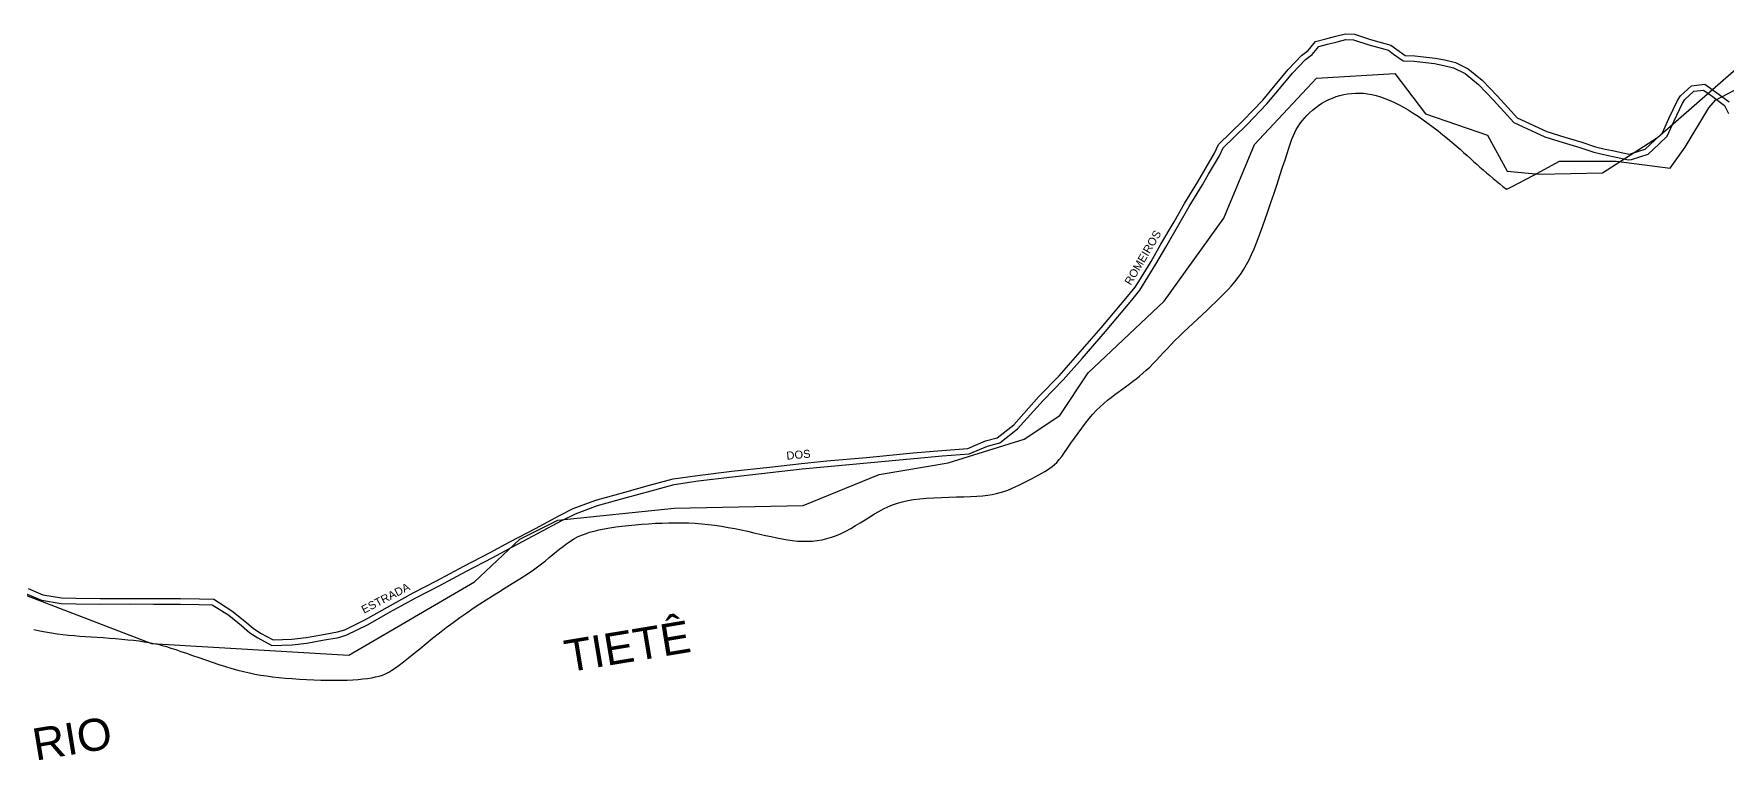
# Model space of a CAD drawing. Header units: millimetres. Extents: x 583 to 26013, y 350 to 21391.
# Drawn here: x 14976 to 17091, y 5798 to 6706 of the extents above; entities that cross this region are included whole.
import ezdxf

# ---------------------------------------------------------------- set-up
doc = ezdxf.new("R2010")
doc.units = ezdxf.units.MM
for name, color, linetype in [('1141-_REAS_POLIGONAIS', 170, 'Continuous'), ('divisa municipio', 40, 'Continuous'), ('ESTRADA ROMEIROS', 210, 'Continuous'), ('RIOS', 140, 'Continuous')]:
    doc.layers.add(name, color=color, linetype=linetype)
doc.styles.add('EU', font='arial.ttf', dxfattribs={"height": 10})

msp = doc.modelspace()

# ---------------------------------------------------------------- linework, layer by layer
at = {"layer": '1141-_REAS_POLIGONAIS', "color": 0, "linetype": 'Continuous'}
for p, q in [((16352.63151, 6274.57141), (16356.95951, 6278.03641)), ((15641.55951, 6068.96141), (15645.94451, 6071.93641)), ((15645.94451, 6071.93641), (15650.39751, 6074.62541)), ((15624.01951, 6054.97341), (15628.46751, 6058.69341)), ((15628.46751, 6058.69341), (15632.85251, 6062.29441)), ((15632.85251, 6062.29441), (15637.20651, 6065.73241)), ((15637.20651, 6065.73241), (15641.55951, 6068.96141)), ((15555.93951, 6008.04841), (15563.09451, 6012.49741)), ((15563.09451, 6012.49741), (15569.92751, 6016.74541)), ((15507.93651, 5976.39641), (15516.37351, 5982.32141))]:
    msp.add_line(p, q, dxfattribs=at)
at = {"layer": 'divisa municipio', "color": 0, "linetype": 'Continuous'}
for p, q in [((17076.55651, 6623.00141), (17131.20451, 6651.76141)), ((16589.16251, 6621.62541), (16593.54551, 6623.82041)), ((16593.54551, 6623.82041), (16598.04551, 6625.77041)), ((16598.04551, 6625.77041), (16602.64751, 6627.46941)), ((16602.64751, 6627.46941), (16607.33851, 6628.90841)), ((16607.33851, 6628.90841), (16612.10351, 6630.08041)), ((16612.10351, 6630.08041), (16616.93051, 6630.97641)), ((16616.93051, 6630.97641), (16621.80751, 6631.58841)), ((16621.80751, 6631.58841), (16626.74051, 6631.91041)), ((16626.74051, 6631.91041), (16631.73651, 6631.93241)), ((16631.73651, 6631.93241), (16636.80251, 6631.64741)), ((16636.80251, 6631.64741), (16641.94851, 6631.04841)), ((16641.94851, 6631.04841), (16647.17951, 6630.12641)), ((16647.17951, 6630.12641), (16652.50651, 6628.87341)), ((16652.50651, 6628.87341), (16657.93551, 6627.28241)), ((16657.93551, 6627.28241), (16663.47251, 6625.34741)), ((16663.47251, 6625.34741), (16669.11651, 6623.07641)), ((16669.11651, 6623.07641), (16674.86251, 6620.47841)), ((17068.16051, 6613.58041), (17076.55651, 6623.00141)), ((16560.04751, 6597.05841), (16562.95651, 6600.57241)), ((16562.95651, 6600.57241), (16566.10751, 6604.02041)), ((16566.10751, 6604.02041), (16569.48451, 6607.37141)), ((16569.48451, 6607.37141), (16573.07051, 6610.59541)), ((16573.07051, 6610.59541), (16576.84751, 6613.66041)), ((16576.84751, 6613.66041), (16580.79951, 6616.53641)), ((16580.79951, 6616.53641), (16584.90851, 6619.19541)), ((16584.90851, 6619.19541), (16589.16251, 6621.62541)), ((16674.86251, 6620.47841), (16680.70651, 6617.56441)), ((16680.70651, 6617.56441), (16686.64551, 6614.34341)), ((16686.64551, 6614.34341), (16692.67551, 6610.82441)), ((16692.67551, 6610.82441), (16698.79151, 6607.01841)), ((16698.79151, 6607.01841), (16704.99051, 6602.93541)), ((16704.99051, 6602.93541), (16711.25951, 6598.59341)), ((17038.79151, 6564.37341), (17068.16051, 6613.58041)), ((16549.25151, 6578.70141), (16551.03451, 6582.69941)), ((16551.03451, 6582.69941), (16552.92851, 6586.39641)), ((16552.92851, 6586.39641), (16555.02551, 6589.95541)), ((16555.02551, 6589.95541), (16557.39851, 6593.50841)), ((16557.39851, 6593.50841), (16560.04751, 6597.05841)), ((16711.25951, 6598.59341), (16717.54951, 6594.04641)), ((16717.54951, 6594.04641), (16723.80451, 6589.35841)), ((16723.80451, 6589.35841), (16729.96751, 6584.59141)), ((16729.96751, 6584.59141), (16735.98051, 6579.80841)), ((16735.98051, 6579.80841), (16741.78651, 6575.07341)), ((16541.41051, 6556.41241), (16543.65951, 6563.25741)), ((16543.65951, 6563.25741), (16545.65451, 6569.14441)), ((16545.65451, 6569.14441), (16547.48851, 6574.23741)), ((16547.48851, 6574.23741), (16549.25151, 6578.70141)), ((16741.78651, 6575.07341), (16747.32851, 6570.44741)), ((16747.32851, 6570.44741), (16752.54951, 6565.99541)), ((16752.54951, 6565.99541), (16757.41251, 6561.76341)), ((16757.41251, 6561.76341), (16761.96251, 6557.73441)), ((17019.92651, 6538.18241), (17038.79151, 6564.37341)), ((16532.46951, 6529.08541), (16535.81851, 6539.26741)), ((16535.81851, 6539.26741), (16538.81751, 6548.44541)), ((16538.81751, 6548.44541), (16541.41051, 6556.41241)), ((16761.96251, 6557.73441), (16766.26451, 6553.87341)), ((16766.26451, 6553.87341), (16770.38351, 6550.14941)), ((16770.38351, 6550.14941), (16774.38451, 6546.52741)), ((16774.38451, 6546.52741), (16778.33251, 6542.97441)), ((16778.33251, 6542.97441), (16782.29151, 6539.45641)), ((16782.29151, 6539.45641), (16786.32751, 6535.94041)), ((16849.01751, 6528.76241), (16881.74551, 6546.61641)), ((16881.74551, 6546.61641), (16952.39651, 6546.61641)), ((16952.39651, 6546.61641), (17019.92651, 6538.18241)), ((16525.06751, 6506.84341), (16528.85751, 6518.18341)), ((16528.85751, 6518.18341), (16532.46951, 6529.08541)), ((16786.32751, 6535.94041), (16790.48351, 6532.40241)), ((16790.48351, 6532.40241), (16794.71251, 6528.85941)), ((16794.71251, 6528.85941), (16798.94451, 6525.33541)), ((16798.94451, 6525.33541), (16803.11251, 6521.85741)), ((16803.11251, 6521.85741), (16807.14551, 6518.44941)), ((16807.14551, 6518.44941), (16810.97651, 6515.13841)), ((16821.62251, 6514.71741), (16849.01751, 6528.76241)), ((16517.29851, 6483.98141), (16521.18651, 6495.34841)), ((16521.18651, 6495.34841), (16525.06751, 6506.84341)), ((16810.97651, 6515.13841), (16815.46751, 6512.00941)), ((16815.46751, 6512.00941), (16818.55551, 6512.95741)), ((16815.46751, 6512.00941), (16815.46751, 6512.00941)), ((16818.55551, 6512.95741), (16821.62251, 6514.71741)), ((16513.49151, 6473.02541), (16517.29851, 6483.98141)), ((16503.20751, 6444.92941), (16506.43651, 6453.40941)), ((16506.43651, 6453.40941), (16509.85151, 6462.76141)), ((16509.85151, 6462.76141), (16513.49151, 6473.02541)), ((16497.03651, 6430.16641), (16500.09651, 6437.21641)), ((16500.09651, 6437.21641), (16503.20751, 6444.92941)), ((16483.97051, 6406.51241), (16487.49551, 6411.95241)), ((16487.49551, 6411.95241), (16490.80351, 6417.63841)), ((16490.80351, 6417.63841), (16493.96151, 6423.67541)), ((16493.96151, 6423.67541), (16497.03651, 6430.16641)), ((16467.20751, 6385.90141), (16471.78251, 6390.95241)), ((16471.78251, 6390.95241), (16476.10951, 6396.04941)), ((16476.10951, 6396.04941), (16480.17551, 6401.22541)), ((16480.17551, 6401.22541), (16483.97051, 6406.51241)), ((16446.66351, 6365.54241), (16452.11251, 6370.71941)), ((16452.11251, 6370.71941), (16457.36051, 6375.81641)), ((16457.36051, 6375.81641), (16462.39651, 6380.86741)), ((16462.39651, 6380.86741), (16467.20751, 6385.90141)), ((16423.59751, 6344.05041), (16429.44051, 6349.49241)), ((16429.44051, 6349.49241), (16435.27251, 6354.90741)), ((16435.27251, 6354.90741), (16441.03251, 6360.26641)), ((16441.03251, 6360.26641), (16446.66351, 6365.54241)), ((16401.28851, 6322.55841), (16406.58851, 6327.83541)), ((16406.58851, 6327.83541), (16412.11251, 6333.19441)), ((16412.11251, 6333.19441), (16417.80151, 6338.60841)), ((16417.80151, 6338.60841), (16423.59751, 6344.05041)), ((16382.44551, 6302.68241), (16386.87551, 6307.43841)), ((16386.87551, 6307.43841), (16391.46551, 6312.34541)), ((16391.46551, 6312.34541), (16396.25651, 6317.38941)), ((16396.25651, 6317.38941), (16401.28851, 6322.55841)), ((16361.24851, 6281.65141), (16365.49351, 6285.45141)), ((16365.49351, 6285.45141), (16369.69951, 6289.46241)), ((16369.69951, 6289.46241), (16373.89851, 6293.68141)), ((16373.89851, 6293.68141), (16378.13351, 6298.09241)), ((16378.13351, 6298.09241), (16382.44551, 6302.68241)), ((16335.00451, 6261.49841), (16339.45051, 6264.71941)), ((16339.45051, 6264.71941), (16343.87251, 6267.94841)), ((16343.87251, 6267.94841), (16348.26751, 6271.22041)), ((16348.26751, 6271.22041), (16352.63151, 6274.57141)), ((16356.95951, 6278.03641), (16361.24851, 6281.65141)), ((16307.92851, 6239.90341), (16312.49351, 6244.04041)), ((16312.49351, 6244.04041), (16317.03551, 6247.88741)), ((16317.03551, 6247.88741), (16321.55551, 6251.49941)), ((16321.55551, 6251.49941), (16326.05551, 6254.93441)), ((16326.05551, 6254.93441), (16330.53851, 6258.24941)), ((16330.53851, 6258.24941), (16335.00451, 6261.49841)), ((16289.39951, 6219.33641), (16294.07051, 6225.17241)), ((16294.07051, 6225.17241), (16298.71851, 6230.52541)), ((16298.71851, 6230.52541), (16303.33751, 6235.41741)), ((16303.33751, 6235.41741), (16307.92851, 6239.90341)), ((16271.34451, 6194.10241), (16275.66851, 6200.36341)), ((16275.66851, 6200.36341), (16280.15151, 6206.76641)), ((16280.15151, 6206.76641), (16284.74351, 6213.14541)), ((16284.74351, 6213.14541), (16289.39951, 6219.33641)), ((16256.54151, 6173.73141), (16259.78751, 6177.82241)), ((16259.78751, 6177.82241), (16263.35651, 6182.66641)), ((16263.35651, 6182.66641), (16267.22451, 6188.14841)), ((16267.22451, 6188.14841), (16271.34451, 6194.10241)), ((16231.02551, 6154.59241), (16235.08451, 6156.83341)), ((16235.08451, 6156.83341), (16238.71651, 6158.88541)), ((16238.71651, 6158.88541), (16241.99251, 6160.84541)), ((16241.99251, 6160.84541), (16245.01251, 6162.84041)), ((16245.01251, 6162.84041), (16247.87751, 6164.99841)), ((16247.87751, 6164.99841), (16250.68651, 6167.44741)), ((16250.68651, 6167.44741), (16253.54151, 6170.31641)), ((16253.54151, 6170.31641), (16256.54151, 6173.73141)), ((16187.68251, 6134.00841), (16192.28651, 6135.69741)), ((16192.28651, 6135.69741), (16196.97351, 6137.61941)), ((16196.97351, 6137.61941), (16201.84651, 6139.77441)), ((16201.84651, 6139.77441), (16206.85951, 6142.11641)), ((16206.85951, 6142.11641), (16211.92551, 6144.58641)), ((16211.92551, 6144.58641), (16216.96051, 6147.12741)), ((16216.96051, 6147.12741), (16221.87851, 6149.68141)), ((16221.87851, 6149.68141), (16226.59551, 6152.18841)), ((16226.59551, 6152.18841), (16231.02551, 6154.59241)), ((16037.10051, 6112.03641), (16042.74951, 6114.72141)), ((16042.74951, 6114.72141), (16048.50951, 6117.10841)), ((16048.50951, 6117.10841), (16054.48251, 6119.20241)), ((16054.48251, 6119.20241), (16060.76951, 6121.01441)), ((16060.76951, 6121.01441), (16067.47451, 6122.55041)), ((16067.47451, 6122.55041), (16074.69951, 6123.81941)), ((16074.69951, 6123.81941), (16082.54751, 6124.82741)), ((16082.54751, 6124.82741), (16091.06851, 6125.59141)), ((16091.06851, 6125.59141), (16100.11051, 6126.15341)), ((16100.11051, 6126.15341), (16109.47151, 6126.56441)), ((16109.47151, 6126.56441), (16118.94751, 6126.87241)), ((16118.94751, 6126.87241), (16128.33451, 6127.12941)), ((16128.33451, 6127.12941), (16137.42951, 6127.38541)), ((16137.42951, 6127.38541), (16146.03051, 6127.68941)), ((16146.03051, 6127.68941), (16153.93251, 6128.09141)), ((16153.93251, 6128.09141), (16160.99051, 6128.63541)), ((16160.99051, 6128.63541), (16167.28751, 6129.34041)), ((16167.28751, 6129.34041), (16172.96551, 6130.21841)), ((16172.96551, 6130.21841), (16178.16251, 6131.28141)), ((16178.16251, 6131.28141), (16183.02151, 6132.54041)), ((16183.02151, 6132.54041), (16187.68251, 6134.00841)), ((15726.74051, 6092.29141), (15735.17851, 6093.00141)), ((15735.17851, 6093.00141), (15743.67551, 6093.60541)), ((15743.67551, 6093.60541), (15752.15451, 6094.10041)), ((15752.15451, 6094.10041), (15760.55551, 6094.48341)), ((15760.55551, 6094.48341), (15768.87851, 6094.74041)), ((15768.87851, 6094.74041), (15777.14351, 6094.85641)), ((15777.14351, 6094.85641), (15785.36651, 6094.81441)), ((15785.36651, 6094.81441), (15793.56551, 6094.59941)), ((15793.56551, 6094.59941), (15801.75951, 6094.19541)), ((15801.75951, 6094.19541), (15809.96451, 6093.58641)), ((15809.96451, 6093.58641), (15818.19951, 6092.75741)), ((16002.20551, 6091.25341), (16008.16251, 6094.89841)), ((16008.16251, 6094.89841), (16014.08051, 6098.59041)), ((16014.08051, 6098.59041), (16019.94451, 6102.23941)), ((16019.94451, 6102.23941), (16025.74251, 6105.75341)), ((16025.74251, 6105.75341), (16031.45851, 6109.04441)), ((16031.45851, 6109.04441), (16037.10051, 6112.03641)), ((15650.39751, 6074.62541), (15654.96951, 6077.03941)), ((15654.96951, 6077.03941), (15659.71951, 6079.20641)), ((15659.71951, 6079.20641), (15664.70351, 6081.15041)), ((15664.70351, 6081.15041), (15669.97951, 6082.89841)), ((15669.97951, 6082.89841), (15675.60351, 6084.47441)), ((15675.60351, 6084.47441), (15681.63351, 6085.90541)), ((15681.63351, 6085.90541), (15688.12651, 6087.21641)), ((15688.12651, 6087.21641), (15695.11651, 6088.42841)), ((15695.11651, 6088.42841), (15702.55051, 6089.54341)), ((15702.55051, 6089.54341), (15710.34951, 6090.56041)), ((15710.34951, 6090.56041), (15718.43851, 6091.47741)), ((15718.43851, 6091.47741), (15726.74051, 6092.29141)), ((15818.19951, 6092.75741), (15826.47251, 6091.70041)), ((15826.47251, 6091.70041), (15834.75551, 6090.44341)), ((15834.75551, 6090.44341), (15843.01051, 6089.02041)), ((15843.01051, 6089.02041), (15851.20051, 6087.46841)), ((15851.20051, 6087.46841), (15859.28851, 6085.82141)), ((15859.28851, 6085.82141), (15867.23651, 6084.11541)), ((15867.23651, 6084.11541), (15875.00751, 6082.38541)), ((15875.00751, 6082.38541), (15882.56351, 6080.66841)), ((15882.56351, 6080.66841), (15889.87751, 6078.99741)), ((15889.87751, 6078.99741), (15896.96351, 6077.40941)), ((15896.96351, 6077.40941), (15903.84451, 6075.93941)), ((15903.84451, 6075.93941), (15910.54451, 6074.62341)), ((15910.54451, 6074.62341), (15917.08651, 6073.49541)), ((15917.08651, 6073.49541), (15923.49551, 6072.59241)), ((15923.49551, 6072.59241), (15929.79351, 6071.94941)), ((15929.79351, 6071.94941), (15936.00451, 6071.60141)), ((15942.15051, 6071.57941), (15948.24351, 6071.89741)), ((15948.24351, 6071.89741), (15954.29351, 6072.56641)), ((15954.29351, 6072.56641), (15960.30951, 6073.59441)), ((15960.30951, 6073.59441), (15966.30151, 6074.99341)), ((15966.30151, 6074.99341), (15972.28051, 6076.77241)), ((15972.28051, 6076.77241), (15978.25551, 6078.94041)), ((15978.25551, 6078.94041), (15984.23651, 6081.50741)), ((15984.23651, 6081.50741), (15990.22851, 6084.46741)), ((15990.22851, 6084.46741), (15996.22251, 6087.74641)), ((15996.22251, 6087.74641), (16002.20551, 6091.25341)), ((15614.80751, 6047.36241), (15619.47651, 6051.18141)), ((15619.47651, 6051.18141), (15624.01951, 6054.97341)), ((15936.00451, 6071.60141), (15942.15051, 6071.57941)), ((15588.61751, 6028.59541), (15594.30451, 6032.35941)), ((15594.30451, 6032.35941), (15599.74851, 6036.08541)), ((15599.74851, 6036.08541), (15604.96851, 6039.80841)), ((15604.96851, 6039.80841), (15609.98151, 6043.56041)), ((15609.98151, 6043.56041), (15614.80751, 6047.36241)), ((15569.92751, 6016.74541), (15576.44651, 6020.82241)), ((15576.44651, 6020.82241), (15582.67151, 6024.76141)), ((15582.67151, 6024.76141), (15588.61751, 6028.59541)), ((15516.37351, 5982.32141), (15524.68051, 5987.97041)), ((15524.68051, 5987.97041), (15532.82451, 5993.35641)), ((15532.82451, 5993.35641), (15540.77051, 5998.48941)), ((15540.77051, 5998.48941), (15548.48751, 6003.38341)), ((15548.48751, 6003.38341), (15555.93951, 6008.04841)), ((15490.81751, 5963.69741), (15499.40251, 5970.18441)), ((15499.40251, 5970.18441), (15507.93651, 5976.39641)), ((14975.55051, 5961.18541), (14982.96551, 5959.65441)), ((14982.96551, 5959.65441), (14990.35651, 5958.26541)), ((14990.35651, 5958.26541), (14997.66451, 5957.04141)), ((14997.66451, 5957.04141), (15004.84851, 5955.99741)), ((15004.84851, 5955.99741), (15011.93351, 5955.11541)), ((15011.93351, 5955.11541), (15018.96351, 5954.36741)), ((15018.96351, 5954.36741), (15025.98151, 5953.72441)), ((15025.98151, 5953.72441), (15033.03151, 5953.16141)), ((15033.03151, 5953.16141), (15040.15651, 5952.64941)), ((15040.15651, 5952.64941), (15047.39851, 5952.16041)), ((15047.39851, 5952.16041), (15054.80351, 5951.66841)), ((15054.80351, 5951.66841), (15062.38951, 5951.14741)), ((15062.38951, 5951.14741), (15070.09051, 5950.58941)), ((15070.09051, 5950.58941), (15077.81551, 5949.98841)), ((15077.81551, 5949.98841), (15085.47251, 5949.33841)), ((15085.47251, 5949.33841), (15092.97251, 5948.63341)), ((15092.97251, 5948.63341), (15100.22451, 5947.86641)), ((15100.22451, 5947.86641), (15107.13751, 5947.03341)), ((15107.13751, 5947.03341), (15113.62151, 5946.12741)), ((15113.62151, 5946.12741), (15119.62451, 5945.13941)), ((15119.62451, 5945.13941), (15125.25451, 5944.04941)), ((15465.71251, 5943.75541), (15473.86951, 5950.35141)), ((15473.86951, 5950.35141), (15482.27251, 5957.04241)), ((15482.27251, 5957.04241), (15490.81751, 5963.69741)), ((15125.25451, 5944.04941), (15130.65451, 5942.83341)), ((15130.65451, 5942.83341), (15135.97251, 5941.46741)), ((15135.97251, 5941.46741), (15141.35351, 5939.92941)), ((15141.35351, 5939.92941), (15146.94351, 5938.19341)), ((15146.94351, 5938.19341), (15152.88751, 5936.23741)), ((15152.88751, 5936.23741), (15159.33251, 5934.03741)), ((15159.33251, 5934.03741), (15166.37651, 5931.58541)), ((15166.37651, 5931.58541), (15173.93751, 5928.93541)), ((15173.93751, 5928.93541), (15181.88351, 5926.15441)), ((15181.88351, 5926.15441), (15190.08551, 5923.31241)), ((15437.59851, 5920.95241), (15443.74451, 5925.85341)), ((15443.74451, 5925.85341), (15450.54751, 5931.37541)), ((15450.54751, 5931.37541), (15457.90451, 5937.38641)), ((15457.90451, 5937.38641), (15465.71251, 5943.75541)), ((15190.08551, 5923.31241), (15198.41451, 5920.47841)), ((15198.41451, 5920.47841), (15206.73851, 5917.72141)), ((15206.73851, 5917.72141), (15214.92951, 5915.11041)), ((15214.92951, 5915.11041), (15222.85651, 5912.71341)), ((15222.85651, 5912.71341), (15230.42851, 5910.58441)), ((15230.42851, 5910.58441), (15237.71551, 5908.71241)), ((15237.71551, 5908.71241), (15244.82551, 5907.07341)), ((15244.82551, 5907.07341), (15251.86651, 5905.64041)), ((15251.86651, 5905.64041), (15258.94651, 5904.38841)), ((15258.94651, 5904.38841), (15266.17451, 5903.29241)), ((15266.17451, 5903.29241), (15273.65851, 5902.32541)), ((15402.63351, 5902.00341), (15407.01451, 5903.10141)), ((15407.01451, 5903.10141), (15411.08751, 5904.40741)), ((15411.08751, 5904.40741), (15415.00451, 5905.99741)), ((15415.00451, 5905.99741), (15418.91851, 5907.95141)), ((15418.91851, 5907.95141), (15422.98251, 5910.34541)), ((15422.98251, 5910.34541), (15427.34851, 5913.25841)), ((15427.34851, 5913.25841), (15432.17051, 5916.76841)), ((15432.17051, 5916.76841), (15437.59851, 5920.95241)), ((15273.65851, 5902.32541), (15281.50651, 5901.46341)), ((15281.50651, 5901.46341), (15289.79051, 5900.68541)), ((15289.79051, 5900.68541), (15298.43351, 5899.99141)), ((15298.43351, 5899.99141), (15307.31951, 5899.38841)), ((15307.31951, 5899.38841), (15316.33551, 5898.88241)), ((15316.33551, 5898.88241), (15325.36851, 5898.47741)), ((15325.36851, 5898.47741), (15334.30151, 5898.18141)), ((15334.30151, 5898.18141), (15343.02251, 5897.99941)), ((15343.02251, 5897.99941), (15351.41751, 5897.93741)), ((15351.41751, 5897.93741), (15359.38851, 5898.00041)), ((15359.38851, 5898.00041), (15366.91651, 5898.19041)), ((15366.91651, 5898.19041), (15373.99851, 5898.50641)), ((15373.99851, 5898.50641), (15380.63251, 5898.94941)), ((15380.63251, 5898.94941), (15386.81551, 5899.52041)), ((15386.81551, 5899.52041), (15392.54451, 5900.21941)), ((15392.54451, 5900.21941), (15397.81851, 5901.04641)), ((15397.81851, 5901.04641), (15402.63351, 5902.00341))]:
    msp.add_line(p, q, dxfattribs=at)
at = {"layer": 'ESTRADA ROMEIROS', "color": 0, "linetype": 'Continuous'}
for points in [[(14965.14598, 6006.32415), (14985.06356, 5998.10456), (15009.56893, 5993.80889), (15028.13767, 5993.56001), (15058.54883, 5993.13304), (15096.96907, 5993.25269), (15125.23916, 5992.97212), (15158.67139, 5993.12488), (15182.2411, 5992.73143), (15198.39743, 5992.31914), (15219.03779, 5979.20013), (15234.8729, 5966.38939), (15245.39551, 5957.38181), (15255.28117, 5950.75637), (15273.13198, 5941.35264), (15298.53864, 5942.16202), (15316.7949, 5944.36419), (15336.26715, 5947.85628), (15356.67981, 5951.51702), (15366.71919, 5954.48523), (15393.09993, 5967.74127), (15420.98045, 5983.24482), (15452.96391, 6001.02988), (15481.88622, 6016.14144), (15516.25122, 6034.30243), (15548.90438, 6051.407), (15573.56442, 6064.59984), (15605.66863, 6081.63028), (15635.45072, 6097.58876), (15652.19326, 6106.15401), (15679.75672, 6116.25624), (15715.857, 6126.41859), (15746.8064, 6134.89327), (15775.71748, 6142.80981), (15805.67642, 6147.07714), (15848.65947, 6152.40601), (15895.58095, 6157.49909), (15935.59957, 6162.07052), (15966.98081, 6165.21299), (16016.60068, 6169.58894), (16075.03684, 6175.26071), (16110.41879, 6178.29405), (16144.34458, 6180.87482), (16167.00062, 6190.6472), (16182.52942, 6194.71479), (16204.67597, 6212.03645), (16236.48313, 6247.70971), (16261.60819, 6273.64515), (16285.23469, 6300.30804), (16314.33893, 6333.80905), (16347.54172, 6373.09771), (16357.29492, 6385.36664), (16364.2056, 6396.18955), (16377.38933, 6417.92179), (16389.82423, 6439.37399), (16406.31619, 6467.59451), (16419.03589, 6490.21005), (16435.75078, 6517.32975), (16443.31216, 6530.57838), (16456.72955, 6553.42967), (16461.52733, 6563.49245), (16475.78425, 6577.43553), (16491.38353, 6592.82374), (16516.11746, 6618.37912), (16531.97273, 6637.43504), (16547.99642, 6656.73836), (16564.1745, 6673.79154), (16572.53437, 6680.1051), (16580.90789, 6690.24782), (16591.68463, 6693.00195), (16603.8683, 6696.11565), (16614.90638, 6698.93658), (16624.39113, 6698.53838), (16643.61337, 6692.41528), (16654.19231, 6689.35123), (16667.88283, 6685.38595), (16674.42045, 6680.68063), (16686.40752, 6672.05317), (16700.31897, 6671.6982), (16725.41553, 6668.78463), (16737.1612, 6666.5678), (16749.25412, 6663.51939), (16763.72951, 6656.36), (16780.32237, 6642.78856), (16799.18787, 6623.16399), (16816.24768, 6604.44828), (16824.70559, 6595.16397), (16863.46477, 6577.42934), (16886.2536, 6570.31547), (16907.28781, 6564.03108), (16924.57535, 6558.01765), (16937.17256, 6555.12332), (16946.60622, 6553.10449), (16968.00789, 6548.52448), (16971.80972, 6548.90886), (16992.56053, 6555.58417), (17005.72765, 6568.11157), (17016.05702, 6577.9391), (17024.85161, 6597.12823), (17035.44439, 6619.34848), (17038.30559, 6624.06941), (17049.50853, 6634.38508), (17061.47575, 6635.6456), (17072.6326, 6627.93429), (17088.03074, 6616.31356), (17092.94027, 6606.23812)], [(14968.40562, 6012.55161), (14987.02623, 6004.86725), (15010.22435, 6000.80073), (15028.23149, 6000.55938), (15058.58706, 6000.1332), (15096.99291, 6000.2528), (15125.25791, 5999.97228), (15158.71382, 6000.12514), (15182.3888, 5999.72994), (15200.51521, 5999.26738), (15223.12988, 5984.89349), (15239.35116, 5971.77034), (15249.63475, 5962.96736), (15258.87102, 5956.77716), (15274.75795, 5948.40799), (15298.00702, 5949.14864), (15315.75707, 5951.28975), (15335.0315, 5954.74636), (15355.06477, 5958.33906), (15364.13493, 5961.02071), (15389.82607, 5973.93024), (15417.57854, 5989.36258), (15449.64159, 6007.1919), (15478.63006, 6022.33803), (15512.99181, 6040.4973), (15545.62922, 6057.59362), (15570.27321, 6070.77787), (15602.37537, 6087.80722), (15632.20329, 6103.79026), (15649.38441, 6112.57988), (15677.6007, 6122.92138), (15713.98422, 6133.16346), (15744.95769, 6141.64473), (15774.29395, 6149.67769), (15804.75217, 6154.01615), (15847.85112, 6159.35938), (15894.80602, 6164.45609), (15934.85356, 6169.03082), (15966.32457, 6172.18229), (16015.95508, 6176.55918), (16074.39974, 6182.23177), (16109.85433, 6185.27133), (16142.64671, 6187.76589), (16164.71452, 6197.28454), (16179.35632, 6201.11979), (16199.86897, 6217.16351), (16231.35472, 6252.4763), (16256.47229, 6278.404), (16279.97286, 6304.92477), (16309.02326, 6338.36382), (16342.12748, 6377.53585), (16351.58999, 6389.4391), (16358.26247, 6399.88897), (16371.36825, 6421.49271), (16383.77432, 6442.89518), (16400.24334, 6471.07645), (16413.00334, 6493.76363), (16429.72977, 6520.90205), (16437.25397, 6534.08555), (16450.54064, 6556.71421), (16455.74394, 6567.62751), (16470.87909, 6582.42949), (16486.40994, 6597.7502), (16510.90466, 6623.05842), (16526.58919, 6641.90914), (16542.75846, 6661.38783), (16559.49427, 6679.0289), (16567.65967, 6685.1956), (16576.96305, 6696.46464), (16589.95139, 6699.78398), (16602.13506, 6702.89768), (16614.171, 6705.97362), (16625.62196, 6705.49287), (16645.64974, 6699.11317), (16656.13973, 6696.07489), (16670.99107, 6691.77339), (16678.50957, 6686.3621), (16688.74434, 6678.99582), (16700.81287, 6678.68788), (16726.46959, 6675.70927), (16738.66722, 6673.40714), (16751.68864, 6670.12467), (16767.54568, 6662.28193), (16785.07842, 6647.94176), (16804.29861, 6627.94823), (16821.42099, 6609.16387), (16828.91776, 6600.93462), (16865.974, 6583.97918), (16888.29856, 6577.01024), (16909.4407, 6570.69361), (16926.51472, 6564.75444), (16938.68881, 6561.95733), (16948.07107, 6559.94951), (16968.39763, 6555.59957), (16970.36994, 6555.79898), (16988.89429, 6561.75806), (17000.90263, 6573.18298), (17010.25524, 6582.0812), (17018.51013, 6600.09275), (17029.27642, 6622.67699), (17032.83372, 6628.54647), (17046.47122, 6641.10388), (17063.32204, 6642.87879), (17076.73278, 6633.60967), (17093.58785, 6620.88941)]]:
    msp.add_lwpolyline(points, dxfattribs=at)
at = {"layer": 'RIOS', "lineweight": 30, "flags": 128}
for points in [[(14944.595, 6012.22184), (15122.6598, 5943.99861), (15368.97559, 5929.18631), (15526.25897, 6021.11942), (15582.65335, 6074.47937), (15630.12292, 6098.21474), (15775.5497, 6113.02703), (15936.79966, 6116.36681), (16031.73881, 6154.91447), (16117.79628, 6169.72676), (16212.77854, 6199.40234), (16257.27319, 6229.05242), (16292.88615, 6282.41238), (16387.99776, 6371.82153), (16462.19861, 6475.60957), (16500.74339, 6567.54267), (16577.91917, 6650.57821), (16675.83326, 6656.51842), (16714.42115, 6606.09033), (16791.59693, 6579.39761), (16816.21195, 6534.51046)], [(16816.21195, 6534.51046), (16856.46079, 6530.56499), (16935.48797, 6532.31992), (17003.97854, 6576.19033), (17102.32371, 6662.17604)]]:
    msp.add_lwpolyline(points, dxfattribs=at)

# ---------------------------------------------------------------- texts
at = {"color": 0, "linetype": 'Continuous', "lineweight": 20, "style": 'EU'}
for s, rotation, p in [('ROMEIROS ', 59.69152123, (16346.21616, 6390.90547)), ('DOS ', 5.44872536, (15916.30863, 6173.50805)), ('ESTRADA', 27.37220728, (15388.04692, 5980.9964))]:
    msp.add_text(s, height=10, rotation=rotation, dxfattribs=at).set_placement(p)
at = {"layer": 'RIOS', "lineweight": 25, "insert": (14971.17237, 5836.7353), "char_height": 40, "width": 946.9339519, "attachment_point": 1, "rotation": 9.43475436, "style": 'EU'}
msp.add_mtext('RIO                                     TIETÊ', dxfattribs=at)

doc.saveas('drawing.dxf')
